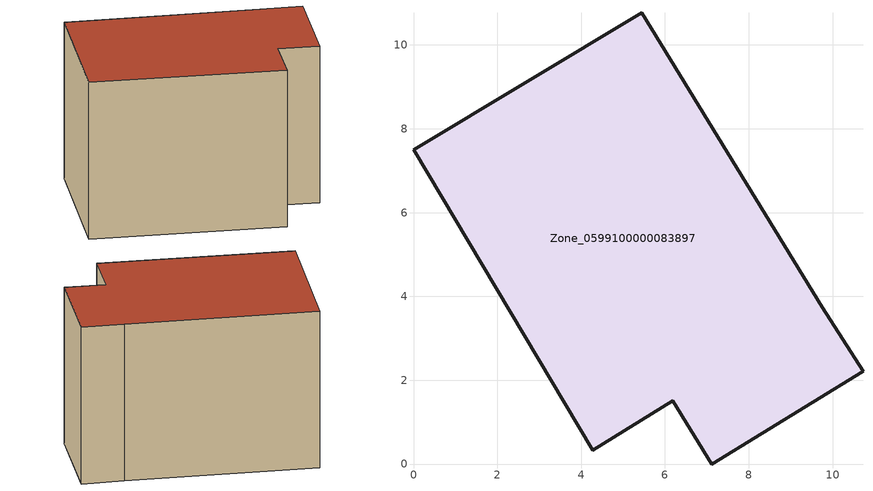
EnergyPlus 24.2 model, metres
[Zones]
Zone_0599100000083897
 floor ground (C_G): 0,7.5 5.44,10.77 9.75,3.74 10.72,2.21 7.11,0 6.18,1.51 4.28,0.33 z0
 wall outside (C_F): 5.44,10.77 0,7.5 4.28,0.33 6.18,1.51 7.11,0 10.72,2.21 9.75,3.74 5.44,10.77 z0:7.09
 roof outside (C_R): 9.75,3.74 5.44,10.77 0,7.5 4.28,0.33 6.18,1.51 7.11,0 10.72,2.21 z7.09
[BUILDING]
Pand.0599100000083897: North Axis=0; Terrain=City; Loads Convergence Tolerance Value=0.04; Temperature Convergence Tolerance Value=0.4; Solar Distribution=FullExterior; Maximum Number of Warmup Days=25; Minimum Number of Warmup Days=1
[Site:Location]
Rotterdam.The.Hague.AP_ZH_NLD Design_Conditions: Latitude=51.96; Longitude=4.45; Time Zone=1; Elevation=-4.5
[SITE:GROUNDTEMPERATURE:BUILDINGSURFACE]
18, 18, 18, 18, 18, 18, 18, 18, 18, 18, 18, 18
[MATERIAL] Thermal Absorptance=0.9; Solar Absorptance=0.7; Visible Absorptance=0.7
Name | Roughness | Thickness | Conductivity | Density | Specific Heat
G.D.1965 | MediumSmooth | 0.15 | 1 | 540 | 1210
F.D.1965 | Rough | 0.3 | 0.857143 | 1920 | 840
R.D.1965 | MediumRough | 0.2 | 0.08 | 1500 | 1000
[CONSTRUCTION]
C_G: G.D.1965
C_F: F.D.1965
C_R: R.D.1965
[ZONE]
Zone_0599100000083897: Type=1; Multiplier=1; Ceiling Height=Autocalculate; Volume=Autocalculate; Floor Area=autocalculate; Part of Total Floor Area=Yes
[ZONEINFILTRATION:DESIGNFLOWRATE]
Infil_Zone_0599100000083897: Zone or ZoneList or Space or SpaceList=Zone_0599100000083897; Schedule=AlwaysOn; Design Flow Rate Calculation Method=Flow/Area; Flow Rate per Floor Area=0.0042; Constant Term Coefficient=1; Temperature Term Coefficient=0; Velocity Term Coefficient=0; Velocity Squared Term Coefficient=0
[HVACTEMPLATE:ZONE:IDEALLOADSAIRSYSTEM]
Zone_0599100000083897: Maximum Heating Supply Air Temperature=50; Minimum Cooling Supply Air Temperature=13; Maximum Heating Supply Air Humidity Ratio=0.0156; Minimum Cooling Supply Air Humidity Ratio=0.0077; Heating Limit=NoLimit; Cooling Limit=NoLimit; Dehumidification Control Type=ConstantSensibleHeatRatio; Cooling Sensible Heat Ratio=0.7; Dehumidification Setpoint=60; Humidification Control Type=None; Humidification Setpoint=30; Outdoor Air Method=None; Outdoor Air Flow Rate per Person=0.00944; Outdoor Air Flow Rate per Zone Floor Area=0; Outdoor Air Flow Rate per Zone=0; Demand Controlled Ventilation Type=None; Outdoor Air Economizer Type=NoEconomizer; Heat Recovery Type=None; Sensible Heat Recovery Effectiveness=0.7; Latent Heat Recovery Effectiveness=0.65
[ZONECONTROL:THERMOSTAT]
ThermostatControl_Zone_0599100000083897: Zone or ZoneList=Zone_0599100000083897; Control Type Schedule=DualSetpointControlType; Control 1=Thermostat_Zone_0599100000083897; Temperature Difference Between Cutout And Setpoint=0
[THERMOSTATSETPOINT:DUALSETPOINT]
Thermostat_Zone_0599100000083897: Heating Setpoint Temperature Schedule=HeatingSetpoint_Zone_0599100000083897; Cooling Setpoint Temperature Schedule=CoolingSetpoint_Zone_0599100000083897
[SCHEDULE:COMPACT]
HeatingSetpoint_Zone_0599100000083897: Through: 12/31, For: AllDays, Until: 24:00, 21
CoolingSetpoint_Zone_0599100000083897: Through: 12/31, For: AllDays, Until: 24:00, 24
DualSetpointControlType: Through: 12/31, For: AllDays, Until: 24:00, 4
AlwaysOn: Through: 12/31, For: AllDays, Until: 24:00, 1
